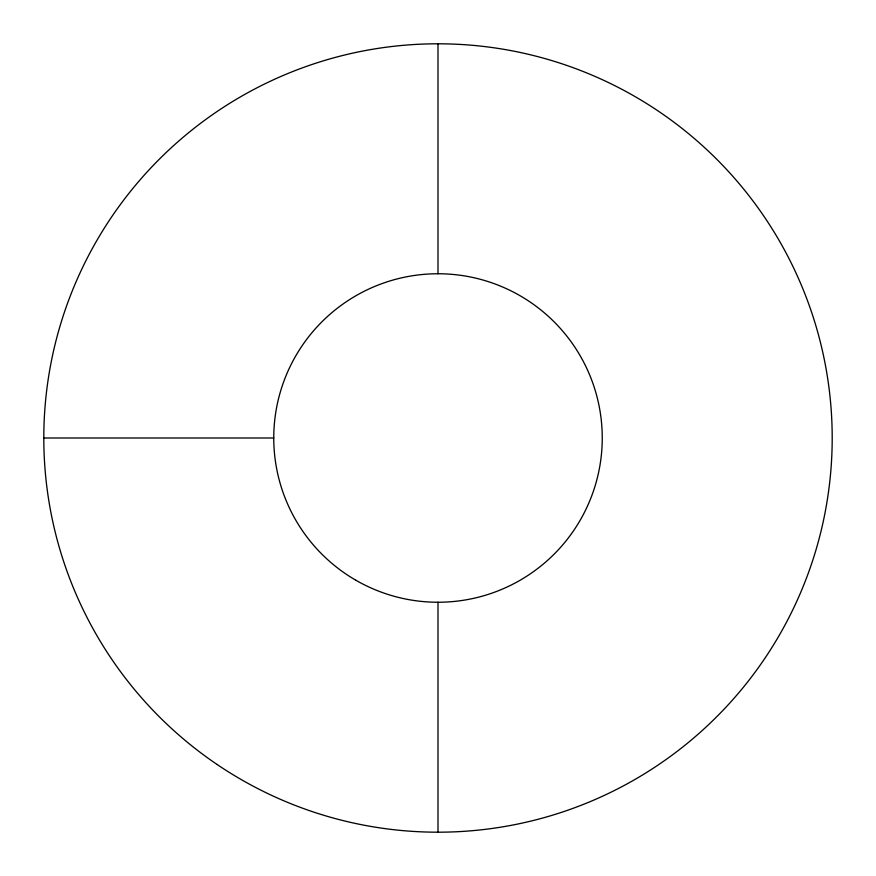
<?xml version="1.0" encoding="UTF-8"?>
<svg xmlns="http://www.w3.org/2000/svg" width="876" height="876" viewBox="0 0 876 876"><rect width="100%" height="100%" fill="white"/><g stroke="black" fill="none" stroke-linecap="round" stroke-linejoin="round"><path stroke-width="1.31" d="M43.8 438L273.75 438M438 43.8L438 273.75M438 602.25L438 832.2M355.875 580.24A164.25 164.25 0 0 0 602.25 438A164.25 164.25 0 0 0 355.875 295.76A164.25 164.25 0 0 0 355.875 580.24M217.051 764.452A394.2 394.2 0 0 0 831.193 466.12A394.2 394.2 0 0 0 265.756 83.417A394.2 394.2 0 0 0 217.051 764.452"/></g></svg>
